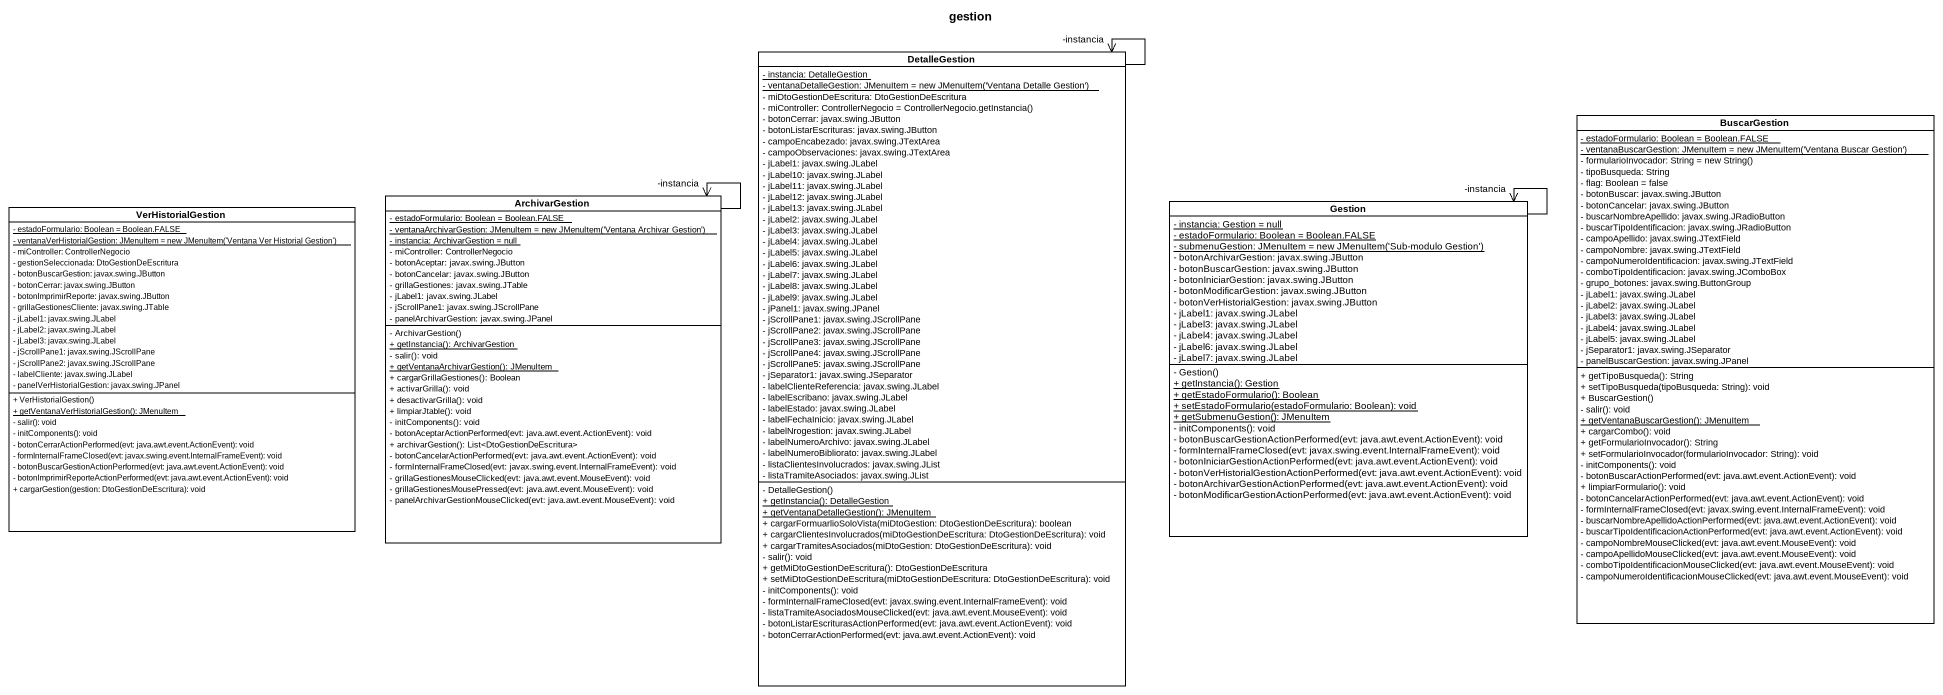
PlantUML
@startuml
title gestion
hide circle
hide empty members
skinparam classAttributeIconSize 0
class DetalleGestion {
  {static} - instancia: DetalleGestion
  {static} {field} - ventanaDetalleGestion: JMenuItem = new JMenuItem('Ventana Detalle Gestion')
  - miDtoGestionDeEscritura: DtoGestionDeEscritura
  {field} - miController: ControllerNegocio = ControllerNegocio.getInstancia()
  - botonCerrar: javax.swing.JButton
  - botonListarEscrituras: javax.swing.JButton
  - campoEncabezado: javax.swing.JTextArea
  - campoObservaciones: javax.swing.JTextArea
  - jLabel1: javax.swing.JLabel
  - jLabel10: javax.swing.JLabel
  - jLabel11: javax.swing.JLabel
  - jLabel12: javax.swing.JLabel
  - jLabel13: javax.swing.JLabel
  - jLabel2: javax.swing.JLabel
  - jLabel3: javax.swing.JLabel
  - jLabel4: javax.swing.JLabel
  - jLabel5: javax.swing.JLabel
  - jLabel6: javax.swing.JLabel
  - jLabel7: javax.swing.JLabel
  - jLabel8: javax.swing.JLabel
  - jLabel9: javax.swing.JLabel
  - jPanel1: javax.swing.JPanel
  - jScrollPane1: javax.swing.JScrollPane
  - jScrollPane2: javax.swing.JScrollPane
  - jScrollPane3: javax.swing.JScrollPane
  - jScrollPane4: javax.swing.JScrollPane
  - jScrollPane5: javax.swing.JScrollPane
  - jSeparator1: javax.swing.JSeparator
  - labelClienteReferencia: javax.swing.JLabel
  - labelEscribano: javax.swing.JLabel
  - labelEstado: javax.swing.JLabel
  - labelFechaInicio: javax.swing.JLabel
  - labelNrogestion: javax.swing.JLabel
  - labelNumeroArchivo: javax.swing.JLabel
  - labelNumeroBibliorato: javax.swing.JLabel
  - listaClientesInvolucrados: javax.swing.JList
  - listaTramiteAsociados: javax.swing.JList
  - DetalleGestion()
  {static} + getInstancia(): DetalleGestion
  {static} + getVentanaDetalleGestion(): JMenuItem
  + cargarFormuarlioSoloVista(miDtoGestion: DtoGestionDeEscritura): boolean
  + cargarClientesInvolucrados(miDtoGestionDeEscritura: DtoGestionDeEscritura): void
  + cargarTramitesAsociados(miDtoGestion: DtoGestionDeEscritura): void
  - salir(): void
  + getMiDtoGestionDeEscritura(): DtoGestionDeEscritura
  + setMiDtoGestionDeEscritura(miDtoGestionDeEscritura: DtoGestionDeEscritura): void
  - initComponents(): void
  - formInternalFrameClosed(evt: javax.swing.event.InternalFrameEvent): void
  - listaTramiteAsociadosMouseClicked(evt: java.awt.event.MouseEvent): void
  - botonListarEscriturasActionPerformed(evt: java.awt.event.ActionEvent): void
  - botonCerrarActionPerformed(evt: java.awt.event.ActionEvent): void
}
class BuscarGestion {
  {static} - estadoFormulario: Boolean = Boolean.FALSE
  {static} {field} - ventanaBuscarGestion: JMenuItem = new JMenuItem('Ventana Buscar Gestion')
  {field} - formularioInvocador: String = new String()
  - tipoBusqueda: String
  - flag: Boolean = false
  - botonBuscar: javax.swing.JButton
  - botonCancelar: javax.swing.JButton
  - buscarNombreApellido: javax.swing.JRadioButton
  - buscarTipoIdentificacion: javax.swing.JRadioButton
  - campoApellido: javax.swing.JTextField
  - campoNombre: javax.swing.JTextField
  - campoNumeroIdentificacion: javax.swing.JTextField
  - comboTipoIdentificacion: javax.swing.JComboBox
  - grupo_botones: javax.swing.ButtonGroup
  - jLabel1: javax.swing.JLabel
  - jLabel2: javax.swing.JLabel
  - jLabel3: javax.swing.JLabel
  - jLabel4: javax.swing.JLabel
  - jLabel5: javax.swing.JLabel
  - jSeparator1: javax.swing.JSeparator
  - panelBuscarGestion: javax.swing.JPanel
  + getTipoBusqueda(): String
  + setTipoBusqueda(tipoBusqueda: String): void
  + BuscarGestion()
  - salir(): void
  {static} + getVentanaBuscarGestion(): JMenuItem
  + cargarCombo(): void
  + getFormularioInvocador(): String
  + setFormularioInvocador(formularioInvocador: String): void
  - initComponents(): void
  - botonBuscarActionPerformed(evt: java.awt.event.ActionEvent): void
  + limpiarFormulario(): void
  - botonCancelarActionPerformed(evt: java.awt.event.ActionEvent): void
  - formInternalFrameClosed(evt: javax.swing.event.InternalFrameEvent): void
  - buscarNombreApellidoActionPerformed(evt: java.awt.event.ActionEvent): void
  - buscarTipoIdentificacionActionPerformed(evt: java.awt.event.ActionEvent): void
  - campoNombreMouseClicked(evt: java.awt.event.MouseEvent): void
  - campoApellidoMouseClicked(evt: java.awt.event.MouseEvent): void
  - comboTipoIdentificacionMouseClicked(evt: java.awt.event.MouseEvent): void
  - campoNumeroIdentificacionMouseClicked(evt: java.awt.event.MouseEvent): void
}
class VerHistorialGestion {
  {static} - estadoFormulario: Boolean = Boolean.FALSE
  {static} {field} - ventanaVerHistorialGestion: JMenuItem = new JMenuItem('Ventana Ver Historial Gestion')
  - miController: ControllerNegocio
  - gestionSeleccionada: DtoGestionDeEscritura
  - botonBuscarGestion: javax.swing.JButton
  - botonCerrar: javax.swing.JButton
  - botonImprimirReporte: javax.swing.JButton
  - grillaGestionesCliente: javax.swing.JTable
  - jLabel1: javax.swing.JLabel
  - jLabel2: javax.swing.JLabel
  - jLabel3: javax.swing.JLabel
  - jScrollPane1: javax.swing.JScrollPane
  - jScrollPane2: javax.swing.JScrollPane
  - labelCliente: javax.swing.JLabel
  - panelVerHistorialGestion: javax.swing.JPanel
  + VerHistorialGestion()
  {static} + getVentanaVerHistorialGestion(): JMenuItem
  - salir(): void
  - initComponents(): void
  - botonCerrarActionPerformed(evt: java.awt.event.ActionEvent): void
  - formInternalFrameClosed(evt: javax.swing.event.InternalFrameEvent): void
  - botonBuscarGestionActionPerformed(evt: java.awt.event.ActionEvent): void
  - botonImprimirReporteActionPerformed(evt: java.awt.event.ActionEvent): void
  + cargarGestion(gestion: DtoGestionDeEscritura): void
}
class ArchivarGestion {
  {static} - estadoFormulario: Boolean = Boolean.FALSE
  {static} {field} - ventanaArchivarGestion: JMenuItem = new JMenuItem('Ventana Archivar Gestion')
  {static} - instancia: ArchivarGestion = null
  - miController: ControllerNegocio
  - botonAceptar: javax.swing.JButton
  - botonCancelar: javax.swing.JButton
  - grillaGestiones: javax.swing.JTable
  - jLabel1: javax.swing.JLabel
  - jScrollPane1: javax.swing.JScrollPane
  - panelArchivarGestion: javax.swing.JPanel
  - ArchivarGestion()
  {static} + getInstancia(): ArchivarGestion
  - salir(): void
  {static} + getVentanaArchivarGestion(): JMenuItem
  + cargarGrillaGestiones(): Boolean
  + activarGrilla(): void
  + desactivarGrilla(): void
  + limpiarJtable(): void
  - initComponents(): void
  - botonAceptarActionPerformed(evt: java.awt.event.ActionEvent): void
  + archivarGestion(): List<DtoGestionDeEscritura>
  - botonCancelarActionPerformed(evt: java.awt.event.ActionEvent): void
  - formInternalFrameClosed(evt: javax.swing.event.InternalFrameEvent): void
  - grillaGestionesMouseClicked(evt: java.awt.event.MouseEvent): void
  - grillaGestionesMousePressed(evt: java.awt.event.MouseEvent): void
  - panelArchivarGestionMouseClicked(evt: java.awt.event.MouseEvent): void
}
class Gestion {
  {static} - instancia: Gestion = null
  {static} - estadoFormulario: Boolean = Boolean.FALSE
  {static} {field} - submenuGestion: JMenuItem = new JMenuItem('Sub-modulo Gestion')
  - botonArchivarGestion: javax.swing.JButton
  - botonBuscarGestion: javax.swing.JButton
  - botonIniciarGestion: javax.swing.JButton
  - botonModificarGestion: javax.swing.JButton
  - botonVerHistorialGestion: javax.swing.JButton
  - jLabel1: javax.swing.JLabel
  - jLabel3: javax.swing.JLabel
  - jLabel4: javax.swing.JLabel
  - jLabel6: javax.swing.JLabel
  - jLabel7: javax.swing.JLabel
  - Gestion()
  {static} + getInstancia(): Gestion
  {static} + getEstadoFormulario(): Boolean
  {static} + setEstadoFormulario(estadoFormulario: Boolean): void
  {static} + getSubmenuGestion(): JMenuItem
  - initComponents(): void
  - botonBuscarGestionActionPerformed(evt: java.awt.event.ActionEvent): void
  - formInternalFrameClosed(evt: javax.swing.event.InternalFrameEvent): void
  - botonIniciarGestionActionPerformed(evt: java.awt.event.ActionEvent): void
  - botonVerHistorialGestionActionPerformed(evt: java.awt.event.ActionEvent): void
  - botonArchivarGestionActionPerformed(evt: java.awt.event.ActionEvent): void
  - botonModificarGestionActionPerformed(evt: java.awt.event.ActionEvent): void
}
DetalleGestion --> "-instancia" DetalleGestion
ArchivarGestion --> "-instancia" ArchivarGestion
Gestion --> "-instancia" Gestion
@enduml
